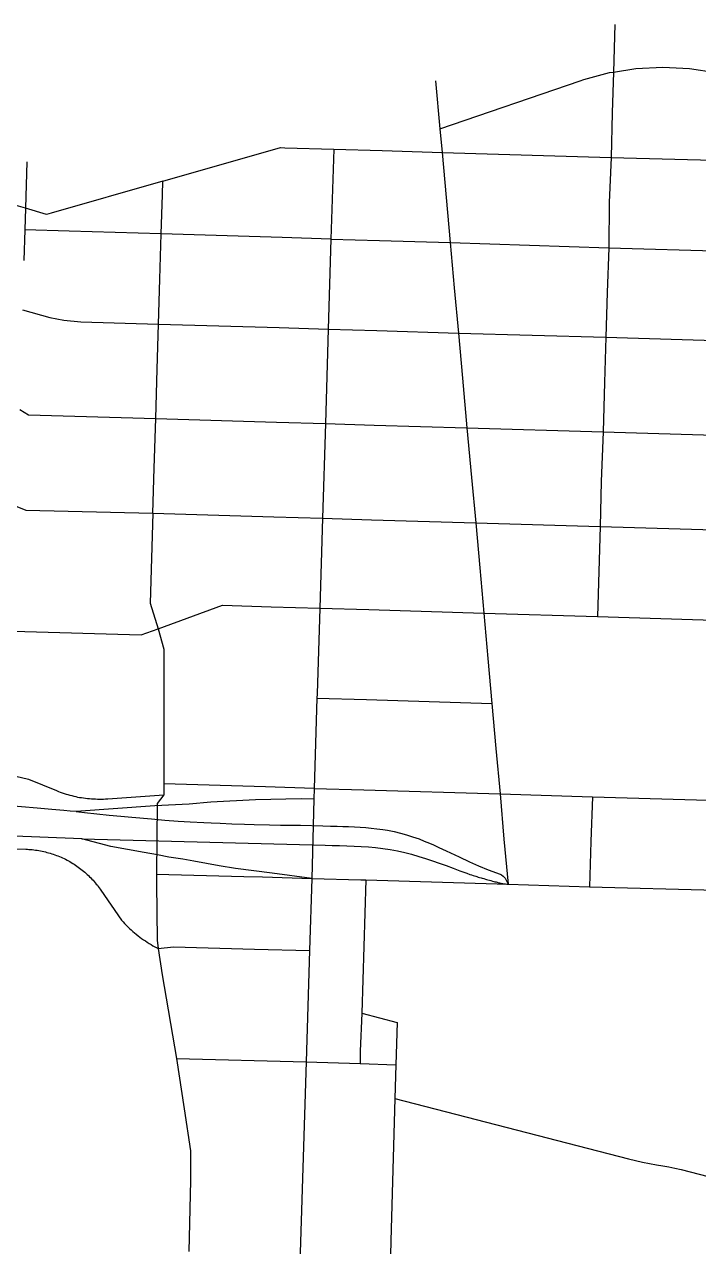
# Model space of a CAD drawing. Header units: inches. Extents: x 486459 to 494398, y 5455945 to 5462335.
# Drawn here: x 492416 to 493170, y 5457817 to 5459182 of the extents above; entities that cross this region are included whole.
import ezdxf

# ---------------------------------------------------------------- set-up
doc = ezdxf.new("R2010")
doc.units = ezdxf.units.IN
doc.header["$MEASUREMENT"] = 0
for name, color, linetype in [('Arterial', 10, 'Continuous'), ('Other', 10, 'Continuous'), ('Residential', 10, 'Continuous'), ('Secondary', 10, 'Continuous')]:
    doc.layers.add(name, color=color, linetype=linetype)

msp = doc.modelspace()

# ---------------------------------------------------------------- linework, layer by layer
at = {"layer": 'Arterial', "color": 1, "lineweight": -3, "ltscale": 2}
for p, q in [((492707.1, 5459044.3, 5.4), (492761.9, 5459042.7, 6.9)), ((492761.9, 5459042.7, 6.9), (492758.8, 5458942.2, 10.2)), ((492418.9, 5459028.5, 4), (492417.4, 5458976.8, 4.3)), ((492417.4, 5458976.8, 4.3), (492263.2, 5459020.2, 5.1)), ((492570.5, 5458991.5, 4.5), (492570.9, 5459006.9, 4.3)), ((492569.1, 5458947.9, 4.8), (492570.5, 5458991.5, 4.5)), ((492417.4, 5458976.8, 4.3), (492416.7, 5458952.4, 4.5)), ((492416.7, 5458952.4, 4.5), (492415.7, 5458918.4, 5.5)), ((492466.3, 5458950.9, 5.1), (492416.7, 5458952.4, 4.5)), ((492569.1, 5458947.9, 4.8), (492466.3, 5458950.9, 5.1)), ((492567.5, 5458897.5, 5.4), (492569.1, 5458947.9, 4.8)), ((492704.1, 5458943.8, 9.3), (492569.1, 5458947.9, 4.8)), ((492758.8, 5458942.2, 10.2), (492704.1, 5458943.8, 9.3)), ((492758.8, 5458942.2, 10.2), (492755.8, 5458841.6, 12)), ((492758.8, 5458942.2, 10.2), (492813.2, 5458940.6, 11.5)), ((492813.2, 5458940.6, 11.5), (492892, 5458938.3, 12.5)), ((492892, 5458938.3, 12.5), (493069.3, 5458932.3, 15.9)), ((493069.3, 5458932.3, 15.9), (493210.1, 5458928.5, 16)), ((492566, 5458847.2, 5.8), (492567.5, 5458897.5, 5.4)), ((492564.6, 5458797, 5.5), (492566, 5458847.2, 5.8)), ((492566, 5458847.2, 5.8), (492701.1, 5458843.3, 10.2)), ((492701.1, 5458843.3, 10.2), (492755.8, 5458841.6, 12)), ((492755.8, 5458841.6, 12), (492752.6, 5458736.1, 12)), ((492755.8, 5458841.6, 12), (492810.2, 5458840, 13.1)), ((492810.2, 5458840, 13.1), (492901.2, 5458837.2, 14.9)), ((492901.2, 5458837.2, 14.9), (493066, 5458832.5, 18.3)), ((493066, 5458832.5, 18.3), (493207.8, 5458828.3, 18.9)), ((492563, 5458741.7, 5.4), (492564.6, 5458797, 5.5)), ((492561.3, 5458686.5, 5), (492563, 5458741.7, 5.4)), ((492563, 5458741.7, 5.4), (492698, 5458737.7, 9.8)), ((492698, 5458737.7, 9.8), (492752.6, 5458736.1, 12)), ((492752.6, 5458736.1, 12), (492749.5, 5458630.5, 11.3)), ((492752.6, 5458736.1, 12), (492807, 5458734.4, 13)), ((492807, 5458734.4, 13), (492910.8, 5458731.3, 15.9)), ((492910.8, 5458731.3, 15.9), (493062.9, 5458726.9, 20.1)), ((493062.9, 5458726.9, 20.1), (493204.7, 5458722.7, 22)), ((492559.8, 5458636.2, 4.8), (492561.3, 5458686.5, 5)), ((492559.8, 5458636.2, 4.8), (492558.3, 5458585.9, 4.1)), ((492559.8, 5458636.2, 4.8), (492694.8, 5458632.1, 8.9)), ((492694.8, 5458632.1, 8.9), (492749.5, 5458630.5, 11.3)), ((492749.5, 5458630.5, 11.3), (492746.4, 5458530, 9.8)), ((492556.8, 5458535.6, 4.2), (492565.5, 5458507.1)), ((492691.8, 5458531.6, 7.8), (492746.4, 5458530, 9.8)), ((492746.4, 5458530, 9.8), (492743.3, 5458434.4, 8.1)), ((492743.2, 5458429.6, 7.9), (492740.1, 5458328.7, 6.3)), ((492743.3, 5458434.4, 8.1), (492743.2, 5458429.6, 7.9)), ((492571.9, 5458333.8, 4), (492572, 5458321.7, 4)), ((492685.5, 5458330.4, 4.1), (492571.9, 5458333.8, 4)), ((492740.1, 5458328.7, 6.3), (492685.5, 5458330.4, 4.1)), ((492740.1, 5458328.7, 6.3), (492739.8, 5458316.8, 5.9)), ((492739.8, 5458316.8, 5.9), (492737.5, 5458228.1, 4)), ((492737.5, 5458228.1, 4), (492734.9, 5458147.5, 4.2)), ((492734.9, 5458147.5, 4.2), (492731, 5458023.3, 4.1)), ((492731, 5458023.3, 4.1), (492723.7, 5457784.6, 4.7))]:
    msp.add_line(p, q, dxfattribs=at)
for points in [[(492570.9, 5459006.9, 4.3), (492702.5, 5459044.4, 5.4), (492707.1, 5459044.3, 5.4)], [(492570.9, 5459006.9, 4.3), (492446, 5458971.2, 4.5), (492440.8, 5458969.8, 4.5), (492417.4, 5458976.8, 4.3)], [(492414.1, 5458863.3, 5.9), (492444.5, 5458854.8, 5.7), (492460.4, 5458851.6, 5.6), (492479.3, 5458849.8, 5), (492566, 5458847.2, 5.8)], [(492411, 5458751.8, 5.7), (492420.7, 5458746, 5.9), (492563, 5458741.7, 5.4)], [(492407.9, 5458643.6, 5), (492417.8, 5458639.3, 4.9), (492559.8, 5458636.2, 4.8)], [(492558.3, 5458585.9, 4.1), (492556.8, 5458535.6, 4.2)], [(492565.5, 5458507.1, 0), (492637.6, 5458533.2, 6.4), (492691.8, 5458531.6, 7.8)], [(492403.8, 5458504.2, 3.8), (492546.5, 5458500.2, 3.8), (492565.5, 5458507.1, 0)], [(492565.5, 5458507.1, 0), (492571.9, 5458484.1, 3.7), (492571.9, 5458333.8, 4)], [(492279.4, 5458372, 4.1), (492420.7, 5458339, 4.4), (492452.1, 5458326.2, 4.3), (492454.2, 5458325.3, 4.3), (492456.3, 5458324.5, 4.3), (492458.4, 5458323.8, 4.3), (492460.6, 5458323.1, 4.3), (492462.7, 5458322.4, 4.3), (492464.8, 5458321.8, 4.1), (492467, 5458321.2, 4.1), (492469.2, 5458320.6, 4.1), (492471.3, 5458320.1, 4.1), (492473.5, 5458319.6, 4.1), (492475.7, 5458319.1, 4.6), (492477.9, 5458318.7, 4.6), (492480.1, 5458318.4, 4.6), (492482.4, 5458318, 4.6), (492484.6, 5458317.7, 4.6), (492486.8, 5458317.5, 4.6), (492489, 5458317.3, 4.4), (492491.3, 5458317.1, 4.4), (492493.5, 5458317, 4.4), (492495.7, 5458316.9, 4.4), (492498, 5458316.8, 4.4), (492500.2, 5458316.8, 4.3), (492502.5, 5458316.8, 4.3), (492504.7, 5458316.8, 4.3), (492506.9, 5458316.9, 4.3), (492509.2, 5458317.1, 4.3), (492509.3, 5458317.1, 4.3), (492572, 5458321.7, 4)], [(492572, 5458321.7, 4), (492564.7, 5458311.9, 3.7), (492564, 5458233.2, 3.8)], [(492262.3, 5458265.4, 4.7), (492417.8, 5458260.7, 4.4), (492419.5, 5458260.7, 4.4), (492421.3, 5458260.6, 4.4), (492423.2, 5458260.4, 4.4), (492425, 5458260.3, 4.4), (492426.9, 5458260.1, 4.4), (492428.7, 5458259.8, 4.3), (492430.5, 5458259.6, 4.3), (492432.4, 5458259.3, 4.3), (492434.2, 5458258.9, 4.3), (492436, 5458258.6, 4.3), (492437.8, 5458258.2, 4.3), (492439.6, 5458257.8, 4.4), (492441.4, 5458257.3, 4.4), (492443.2, 5458256.8, 4.4), (492445, 5458256.3, 4.4), (492446.7, 5458255.8, 4.4), (492448.5, 5458255.2, 4.4), (492450.2, 5458254.6, 4.4), (492452, 5458253.9, 4.1), (492453.7, 5458253.3, 4.1), (492455.4, 5458252.6, 4.1), (492457.1, 5458251.8, 4.1), (492458.8, 5458251.1, 4.1), (492460.5, 5458250.3, 4.1), (492462.1, 5458249.5, 4.1), (492463.8, 5458248.6, 3.9), (492465.4, 5458247.8, 3.9), (492467, 5458246.9, 3.9), (492468.6, 5458245.9, 3.9), (492470.2, 5458245, 3.9), (492471.8, 5458244, 3.9), (492473.3, 5458243, 3.9), (492474.8, 5458241.9, 3.9), (492476.4, 5458240.9, 3.9), (492477.8, 5458239.8, 3.9), (492479.3, 5458238.6, 3.9), (492480.8, 5458237.5, 3.9), (492482.2, 5458236.3, 3.9), (492483.6, 5458235.1, 3.9), (492485, 5458233.9, 3.9), (492486.4, 5458232.7, 3.9), (492487.7, 5458231.4, 4), (492489.1, 5458230.1, 3.9), (492490.4, 5458228.8, 3.9), (492491.6, 5458227.5, 3.9), (492492.9, 5458226.1, 3.9), (492494.1, 5458224.7, 3.9), (492495.3, 5458223.3, 3.9), (492496.5, 5458221.9, 3.9), (492497.7, 5458220.5, 3.9), (492498.8, 5458219, 3.8), (492499.9, 5458217.5, 3.7), (492501, 5458216, 3.7), (492501.7, 5458215, 3.7), (492524.7, 5458181.4, 4), (492526.5, 5458179.5, 4), (492528.2, 5458177.7, 4), (492530, 5458175.9, 4), (492531.8, 5458174.1, 4), (492533.6, 5458172.4, 4), (492535.5, 5458170.7, 4), (492537.4, 5458169, 3.9), (492539.3, 5458167.4, 3.9), (492541.2, 5458165.8, 3.9), (492543.2, 5458164.2, 3.9), (492545.2, 5458162.7, 3.9), (492547.2, 5458161.2, 4.6), (492549.3, 5458159.7, 4.6), (492551.4, 5458158.3, 4.6), (492553.5, 5458156.9, 4.3), (492555.6, 5458155.5, 4.3), (492557.8, 5458154.2, 5.1), (492559.9, 5458152.9, 5.1), (492562.1, 5458151.7, 5.1), (492564.4, 5458150.5, 5.1), (492565.5, 5458149.9, 5.1)], [(492564, 5458233.2, 3.8), (492564, 5458222.4, 4.2), (492564.7, 5458159.2, 4.6), (492565.5, 5458149.9, 5.1)]]:
    msp.add_polyline3d(points, dxfattribs=at)
at = {"layer": 'Other', "color": 10}
for points in [[(492739.8, 5458316.8, 5.9), (492725.4, 5458317.2, 6.2), (492674.3, 5458315.8, 2.7), (492624.5, 5458313.2, 4.4), (492600.4, 5458311.1, 3.3), (492562.1, 5458309.3, 3.7), (492474, 5458302.8, 0)], [(492474, 5458302.8, 0), (492467.5, 5458303.4, 0), (492460.3, 5458304.1, 0), (492446.8, 5458305.2, 0), (492430.6, 5458306.6, 0), (492395.3, 5458309.6, 0)], [(492474, 5458302.8, 0), (492483.2, 5458301.8, 0), (492497, 5458300.2, 0), (492510.8, 5458298.8, 0), (492524.1, 5458297.6, 0), (492536.2, 5458296.5, 0), (492558.1, 5458294.7, 0), (492573.3, 5458293.3, 0), (492588, 5458292.2, 0), (492601.4, 5458291.3, 0), (492616.8, 5458290.5, 0), (492625, 5458290.2, 0), (492634.9, 5458289.8, 0), (492648.1, 5458289.3, 0), (492662, 5458288.9, 0), (492673.1, 5458288.5, 0), (492690.1, 5458288.1, 0), (492702.5, 5458287.8, 0), (492724.6, 5458287.5, 0), (492749.7, 5458286.8, 0), (492758.3, 5458286.5, 0), (492765.7, 5458286.4, 0), (492772.1, 5458286.2, 0), (492778.3, 5458286, 0), (492785, 5458285.7, 0), (492791.6, 5458285.3, 0), (492797.6, 5458284.9, 0), (492803.8, 5458284.4, 0), (492810, 5458283.7, 0), (492816.6, 5458282.8, 0), (492822, 5458282, 0), (492829.6, 5458280.4, 0), (492836.4, 5458278.8, 0), (492843.2, 5458276.9, 0), (492850.1, 5458274.7, 0), (492857.3, 5458272.2, 0), (492863, 5458269.9, 0), (492869, 5458267.5, 0), (492873.3, 5458265.7, 0), (492879.5, 5458262.8, 0), (492887.7, 5458259, 0), (492902.2, 5458252.2, 0), (492913.7, 5458246.7, 0), (492923.7, 5458242.1, 0), (492934.6, 5458237.7, 0), (492947.9, 5458233, 0), (492949.5, 5458232.1, 0), (492951.4, 5458230.5, 0), (492953.4, 5458228.3, 0), (492955.9, 5458224.1, 0), (492956.8, 5458221.8, 4.6)], [(492480.5, 5458272.2, 3.6), (492132.4, 5458286, 4.9)], [(492480.5, 5458272.2, 3.6), (492752.3, 5458265.4, 0), (492760.2, 5458265.1, 0), (492768.4, 5458264.8, 0), (492776.5, 5458264.5, 0), (492784.6, 5458264.2, 0), (492792.6, 5458263.8, 0), (492800.8, 5458263.4, 0), (492808.6, 5458262.7, 0), (492816.7, 5458261.7, 0), (492824.9, 5458260.5, 0), (492833, 5458259, 0), (492841.3, 5458257.1, 0), (492848.8, 5458255.1, 0), (492856.9, 5458252.8, 0), (492864.4, 5458250.4, 0), (492872.3, 5458247.9, 0), (492879.8, 5458245.3, 0), (492887.5, 5458242.5, 0), (492895.5, 5458239.5, 0), (492902.7, 5458236.8, 0), (492910.5, 5458234, 0), (492914.2, 5458232.7, 0), (492915.9, 5458232.1, 0), (492917.7, 5458231.5, 0), (492919.2, 5458231, 0), (492920.8, 5458230.5, 0), (492922, 5458230.2, 0), (492923.5, 5458229.7, 0), (492925, 5458229.3, 0), (492926.5, 5458228.8, 0), (492927.8, 5458228.5, 0), (492929.6, 5458227.9, 0), (492931.4, 5458227.4, 0), (492932.8, 5458227, 0), (492934.2, 5458226.6, 0), (492936, 5458226.1, 0), (492937.5, 5458225.7, 0), (492939.2, 5458225.2, 0), (492940.8, 5458224.8, 0), (492942.1, 5458224.5, 0), (492943.3, 5458224.2, 0), (492944.4, 5458223.9, 0), (492946.1, 5458223.4, 0), (492947.7, 5458223.1, 0), (492949.2, 5458222.8, 0), (492950.9, 5458222.5, 0), (492952.4, 5458222.2, 0), (492954, 5458222, 0), (492955.5, 5458221.9, 0), (492956.8, 5458221.8, 4.6)], [(492737.5, 5458228.1, 4), (492693.1, 5458234, 4.6), (492652, 5458239.1, 3.5), (492633.7, 5458242.4, 3.8), (492619.6, 5458244.8, 3.6), (492605.5, 5458247.4, 3), (492593.2, 5458249.5, 3.5), (492577.6, 5458252, 3.8), (492565.1, 5458254.4, 3.6), (492550, 5458257.3, 3.7), (492512.9, 5458263.7, 3.6), (492480.5, 5458272.2, 3.6)]]:
    msp.add_polyline3d(points, dxfattribs=at)
at = {"layer": 'Residential', "color": 7, "lineweight": -3}
for p, q in [((493076.1, 5459181.9, 5), (493074.6, 5459128.8, 9.3)), ((492875.7, 5459118.8, 4.6), (492880.6, 5459065.4, 8.5)), ((493074.6, 5459128.8, 9.3), (493073.2, 5459083.1, 11.3)), ((493073.2, 5459083.1, 11.3), (493071.8, 5459033.5, 14)), ((492880.6, 5459065.4, 8.5), (492883, 5459039.1, 9.9)), ((492761.9, 5459042.7, 6.9), (492816.2, 5459041.2, 7.7)), ((492816.2, 5459041.2, 7.7), (492883, 5459039.1, 9.9)), ((492883, 5459039.1, 9.9), (492887.4, 5458988.8, 11.4)), ((492883, 5459039.1, 9.9), (493071.8, 5459033.5, 14)), ((493071.8, 5459033.5, 14), (493069.8, 5458983.2, 14.9)), ((493071.8, 5459033.5, 14), (493213.8, 5459029.4, 13.6)), ((492887.4, 5458988.8, 11.4), (492892, 5458938.3, 12.5)), ((493069.8, 5458983.2, 14.9), (493069.3, 5458932.3, 15.9)), ((492892, 5458938.3, 12.5), (492896.6, 5458887.8, 13.9)), ((493069.3, 5458932.3, 15.9), (493067.4, 5458882.7, 16.9)), ((492896.6, 5458887.8, 13.9), (492901.2, 5458837.2, 14.9)), ((493067.4, 5458882.7, 16.9), (493066, 5458832.5, 18.3)), ((492901.2, 5458837.2, 14.9), (492905.7, 5458786.9, 15.5)), ((493066, 5458832.5, 18.3), (493064.5, 5458782.2, 19)), ((492905.7, 5458786.9, 15.5), (492910.8, 5458731.3, 15.9)), ((493064.5, 5458782.2, 19), (493062.9, 5458726.9, 20.1)), ((492910.8, 5458731.3, 15.9), (492916, 5458675.9, 15.7)), ((493062.9, 5458726.9, 20.1), (493060.9, 5458671.5, 20.3)), ((492916, 5458675.9, 15.7), (492920.6, 5458625.4, 16.3)), ((493060.9, 5458671.5, 20.3), (493059.5, 5458621.1, 20.6)), ((492749.5, 5458630.5, 11.3), (492804, 5458628.8, 11.9)), ((492804, 5458628.8, 11.9), (492920.6, 5458625.4, 16.3)), ((492920.6, 5458625.4, 16.3), (493059.5, 5458621.1, 20.6)), ((492920.6, 5458625.4, 16.3), (492925.2, 5458575.2, 16.1)), ((493059.5, 5458621.1, 20.6), (493056.6, 5458520.7, 18.6)), ((493059.5, 5458621.1, 20.6), (493201.3, 5458617, 24.7)), ((492925.2, 5458575.2, 16.1), (492929.6, 5458524.5, 15.6)), ((492746.4, 5458530, 9.8), (492801.2, 5458528.6, 10.7)), ((492801.2, 5458528.6, 10.7), (492929.6, 5458524.5, 15.6)), ((492929.6, 5458524.5, 15.6), (493056.6, 5458520.7, 18.6)), ((492929.6, 5458524.5, 15.6), (492934.2, 5458473.7, 13.2)), ((493056.6, 5458520.7, 18.6), (493198.4, 5458516.4, 21.6)), ((492934.2, 5458473.7, 13.2), (492938.7, 5458423.4, 10.4)), ((492743.2, 5458429.6, 7.9), (492798.4, 5458428, 8.9)), ((492798.4, 5458428, 8.9), (492938.7, 5458423.4, 10.4)), ((492938.7, 5458423.4, 10.4), (492943.2, 5458373.2, 9.1)), ((492943.2, 5458373.2, 9.1), (492947.8, 5458322.6, 8.1)), ((492740.1, 5458328.7, 6.3), (492795.4, 5458327.1, 6.4)), ((492795.4, 5458327.1, 6.4), (492947.8, 5458322.6, 8.1)), ((492947.8, 5458322.6, 8.1), (493051, 5458319.3, 9.9)), ((492947.8, 5458322.6, 8.1), (492952.2, 5458272, 5.9)), ((493051, 5458319.3, 9.9), (493049.3, 5458269.3, 7.5)), ((493051, 5458319.3, 9.9), (493192.9, 5458315.2, 10.5)), ((492952.2, 5458272, 5.9), (492956.8, 5458221.8, 4.6)), ((493049.3, 5458269.3, 7.5), (493047.6, 5458218.9, 4.3)), ((492564, 5458233.1, 3.8), (492661.4, 5458230.4)), ((492661.4, 5458230.4, 3.8), (492682.4, 5458229.8, 4.4)), ((492682.4, 5458229.8, 4.4), (492737.5, 5458228.1, 4)), ((492797.8, 5458226.5, 3.9), (492793.4, 5458077.5, 3.7)), ((492673.3, 5458149.3, 4), (492734.9, 5458147.5, 4.2)), ((492793.4, 5458077.5, 3.7), (492832.9, 5458067.3, 4.6)), ((492832.9, 5458067.3, 4.6), (492831.4, 5458020.1, 4.4)), ((492586.3, 5458026.9, 3.9), (492731, 5458023.3, 4.1)), ((492731, 5458023.3, 4.1), (492791.6, 5458021.3, 3.9)), ((492791.6, 5458021.3, 3.9), (492831.4, 5458020.1, 4.4)), ((492831.4, 5458020.1, 4.4), (492830.3, 5457982.4, 4.6))]:
    msp.add_line(p, q, dxfattribs=at)
for points in [[(493074.6, 5459128.8, 9.3), (493099.7, 5459132.8, 8.9), (493129.6, 5459134.3, 9.3), (493159.5, 5459132.8, 9.3), (493189.1, 5459128.1, 9.8), (493216.4, 5459120.8, 9.6)], [(492880.6, 5459065.4, 8.5), (493037.2, 5459118.8, 8.9), (493041.3, 5459120.3, 9.1), (493070.2, 5459128.1, 9), (493074.6, 5459128.8, 9.3)], [(492565.5, 5458149.9, 5.1), (492582.9, 5458151.9, 4), (492673.3, 5458149.3, 0)], [(492793.4, 5458077.5, 3.7), (492791.5, 5458035.2, 3.6), (492791.6, 5458021.3, 3.9)], [(492830.3, 5457982.4, 4.5), (492825.6, 5457823.5, 4.5), (492824.3, 5457760.6, 4.5)], [(492830.3, 5457982.4, 4.5), (493091.4, 5457915, 0), (493099.2, 5457913, 0), (493107, 5457911.3, 0), (493114.9, 5457909.7, 0), (493122.8, 5457908.3, 0), (493129.7, 5457907.2, 0), (493136.5, 5457906, 0), (493143.3, 5457904.5, 0), (493150.1, 5457902.9, 0), (493257.7, 5457875, 3.7)]]:
    msp.add_polyline3d(points, dxfattribs=at)
at = {"layer": 'Secondary', "color": 1, "lineweight": -3}
for p, q in [((492737.5, 5458228.1, 4), (492792.1, 5458226.6, 3.8)), ((492792.1, 5458226.6, 3.8), (492797.8, 5458226.5, 3.9)), ((492797.8, 5458226.5, 3.9), (492956.8, 5458221.8, 4.6)), ((492956.8, 5458221.8, 4.6), (493047.6, 5458218.9, 4.3)), ((493047.6, 5458218.9, 4.3), (493189.8, 5458214.9, 6.2))]:
    msp.add_line(p, q, dxfattribs=at)
for points in [[(492565.5, 5458149.9, 5.1), (492570.1, 5458120.6, 4.2), (492586.3, 5458026.9, 3.9)], [(492586.3, 5458026.9, 3.9), (492594.8, 5457971, 3.7), (492601.7, 5457924, 3.9), (492601.7, 5457890.8, 3.6), (492600.1, 5457811.4, 3.9)]]:
    msp.add_polyline3d(points, dxfattribs=at)

doc.saveas('drawing.dxf')
